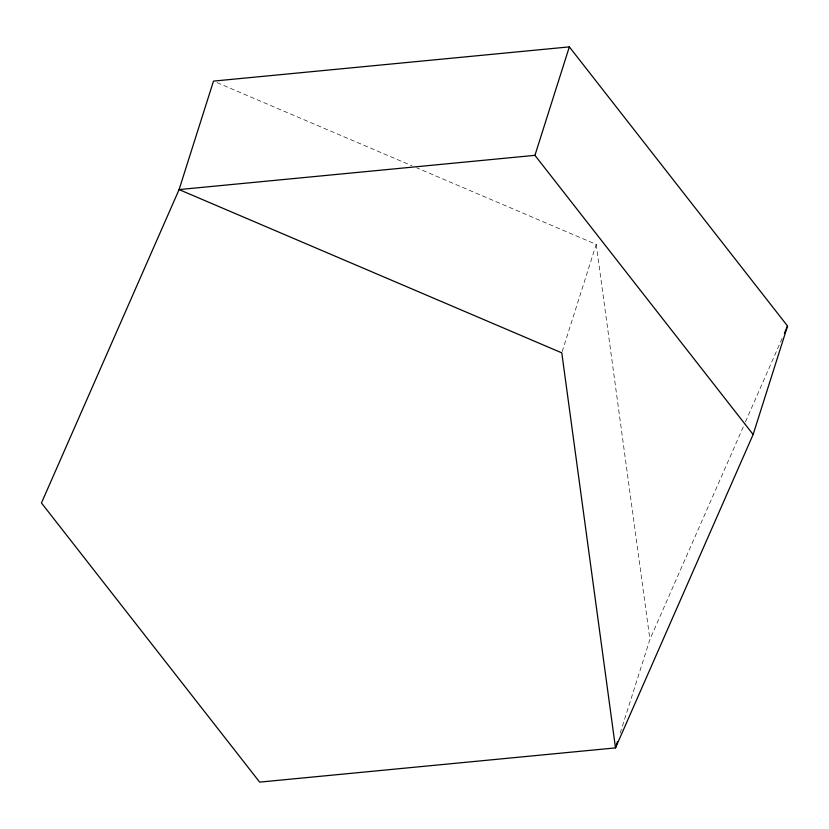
<?xml version="1.0" encoding="UTF-8"?>
<svg xmlns="http://www.w3.org/2000/svg" width="829" height="829" viewBox="0 0 829 829"><rect width="100%" height="100%" fill="white"/><g stroke="black" fill="none" stroke-linecap="round" stroke-linejoin="round"><path stroke-width="0.62" stroke-dasharray="4.14 3.11" d="M562.176 351.631L596.196 244.389L416.728 167.821M620.196 733.095L649.915 639.418L744.96 423.008M745.478 421.816L782.358 337.859M217.063 82.631L411.982 165.79M596.196 244.389L649.915 639.418"/><path stroke-width="1.24" d="M753.136 434.5L534.933 155.344L569.336 46.88L213.499 81.107L179.085 189.582L41.45 502.975L259.664 782.12L615.501 747.893L753.136 434.5L787.55 326.025L569.336 46.88M617.46 741.727L615.501 747.893L561.793 352.864L179.085 189.582L534.933 155.344M784.431 333.123L787.55 326.025"/></g></svg>
